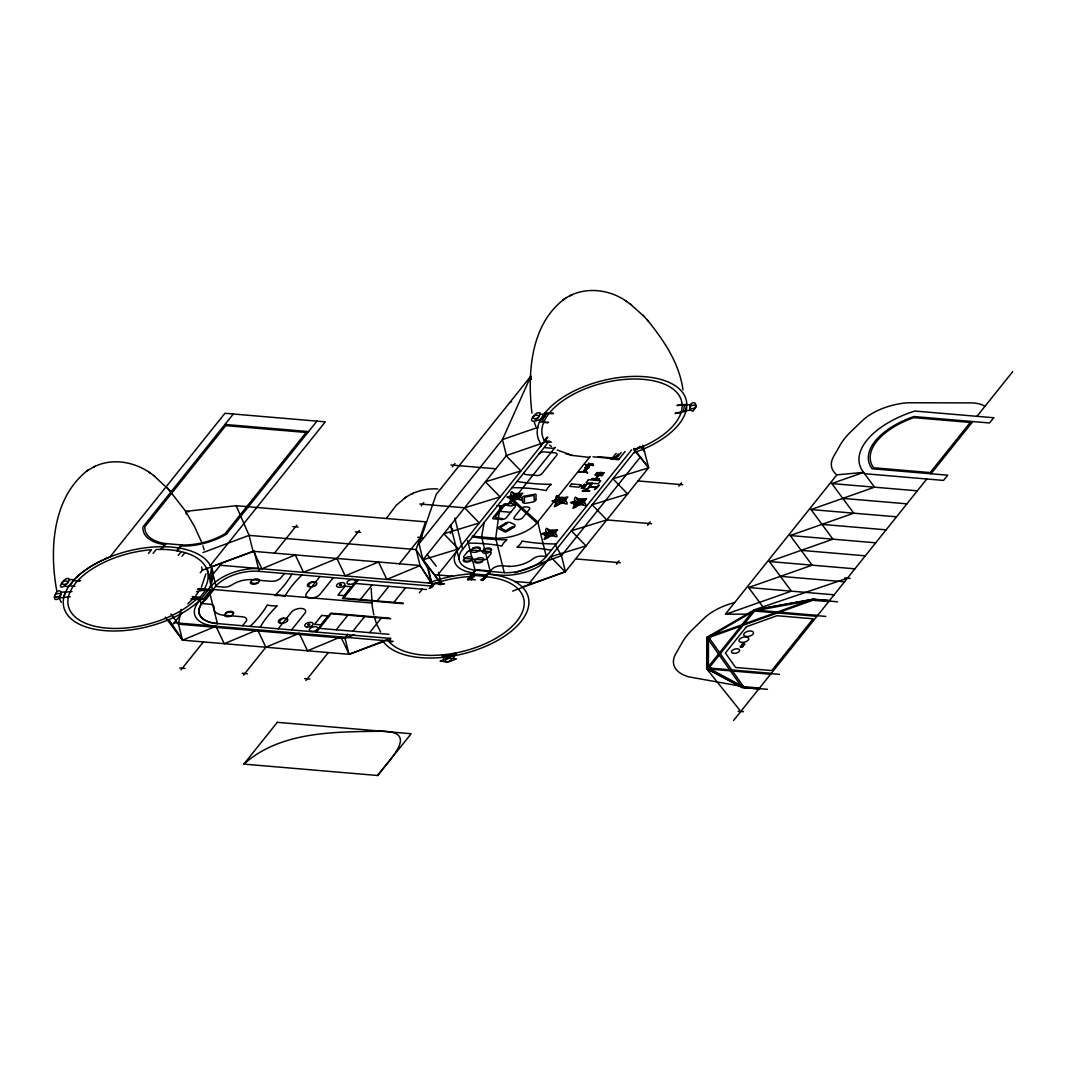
<?xml version="1.0" encoding="UTF-8"?>
<svg xmlns="http://www.w3.org/2000/svg" width="1066" height="1066" viewBox="0 0 1066 1066"><rect width="100%" height="100%" fill="white"/><g stroke="black" fill="none" stroke-linecap="round" stroke-linejoin="round"><path stroke-width="1.5" d="M740.79 711.448L706.678 668.808L706.785 637.388L753.889 610.112L812.758 599.452L829.295 600.838M707.118 637.415L707.011 668.688L742.389 687.37L758.899 688.809M522.567 501.859L522.66 497.089A1.333 0.68 -14 0 1 523.992 496.17L534.772 494.278A1.333 0.68 -14 0 1 536.065 494.744L535.958 499.501A3.824 1.959 -14 0 1 532.187 502.166L526.258 503.205A3.824 1.959 -14 0 1 522.567 501.859L524.392 501.686L524.512 497.769A1.333 0.68 -14 0 1 525.831 496.836L532.88 495.597A1.333 0.68 -14 0 1 534.173 496.076L534.119 499.941L535.958 499.581M64.706 585.687C69.25 589.871 78.111 576.546 69.21 580.064M535.652 419.964L537.384 418.405A22.146 11.313 -14 0 0 539.383 415.9C542.821 410.876 535.705 412.449 534.253 415.46A22.146 11.313 -14 0 0 532.254 417.965C526.671 427.213 555.906 413.914 540.222 414.261M454.462 655.67L454.782 653.112M455.755 652.672L455.395 655.537L455.715 652.978M442.27 657.416L442.656 654.551M443.203 657.282L443.549 654.724M683.572 411.263L684.399 405.12M180.967 609.432L178.488 624.17L182.459 640.133L349.155 654.324L383.374 641.705M484.044 522.873L481.632 536.958L490.227 571.416L504.285 572.682A33.619 17.163 -14 0 0 546.298 556.452L631.698 449.745M205.898 573.828L201.394 587.166M209.416 578.678L211.548 568.644M210.122 583.022L212.734 570.936M61.308 602.383L59.083 597.893L63.494 597.533L65.452 591.963L60.975 592.23M437.979 579.797L423.002 559.783L419.031 543.833L436.207 494.424L530.801 376.218L531.534 379.323M63.64 597.346L70.249 596.787M450.425 533.573L452.304 528.723M590.058 464.483L586.207 469.853L584.941 469.746L589.631 464.443M592.07 478.687L593.256 478.407M599.239 479.114L598.079 479.42M530.801 376.218L502.459 439.578L419.031 543.833M347.489 634.083L345.051 638.361L349.022 654.324L390.396 638.321M386.665 518.063L396.072 505.431L405.333 497.635M195.744 595.667L198.436 592.043M429.185 588.632L432.25 584.714L428.665 570.35M500.074 505.95A10.38 5.303 -14 0 0 512.346 500.873L536.904 522.98L590.191 456.435M197.57 589.338L212.574 589.978L207.097 568.058M212.574 589.978L205.085 599.465L192.173 598.359M162.845 546.698L160.7 549.403L165.35 543.553L182.099 544.979A44.505 22.719 -14 0 0 225.139 533.626L306.089 432.476L225.792 425.64M261.436 568.764A38.269 19.534 -14 0 0 211.841 585.421L197.21 603.702A38.523 19.668 -14 0 0 215.945 626.248L224.233 643.691L257.586 629.793L265.874 647.235L243.501 675.178M161.592 549.403L166.176 543.633M212.467 590.258L216.025 585.78A33.512 17.109 -14 0 1 259.278 571.363M377.644 775.595C387.171 761.404 421.576 731.129 381.268 731.263C334.644 731.862 280.265 731.209 243.808 764.189M437.78 574.934L547.817 437.327M233.307 414.008L142.964 526.897A45.971 23.479 -14 0 0 164.524 544.606M225.779 425.627L144.816 526.791A44.505 22.719 -14 0 0 165.35 543.553M148.534 553.427L151.479 549.75A71.702 36.604 -14 0 0 71.502 589.098A71.702 36.604 -14 0 0 107.266 628.14A71.702 36.604 -14 0 0 196.53 598.932L196.944 598.412M153.078 553.334L156.156 549.483A71.702 36.604 -14 0 1 204.046 589.538L203.633 590.058L207.803 590.417M176.65 550.682L181.26 544.913M177.422 550.829L182.099 544.979M178.262 555.373L181.26 551.628M181.993 556.279L184.938 552.601M226.565 534.039L316.922 421.123M173.412 623.823L181.78 613.35M212.8 574.601L221.168 564.141M199.036 598.586L205.725 590.231A17.882 9.128 -14 0 0 196.53 591.737M203.14 599.492L210.668 590.098M204.925 599.652L201.407 604.062A33.726 17.216 -14 0 0 217.491 623.583M181.047 669.861L203.406 641.919M274.455 553.134L296.814 525.192M242.582 625.729L245.926 621.558A7.649 3.904 -14 0 0 242.582 616.801L223.967 615.215A18.215 9.301 -14 0 1 213.973 607.447A7.649 3.904 -14 0 0 209.869 604.182L201.847 603.503M284.369 573.508L281.038 577.679A7.649 3.904 -14 0 1 270.991 581.29L252.389 579.704A18.215 9.301 -14 0 0 232.015 584.901A7.649 3.904 -14 0 1 223.554 587.086L215.532 586.407M278.173 628.767L291.538 612.057A7.649 3.904 -14 0 1 301.571 608.446A7.649 3.904 -14 0 1 304.929 613.19L291.551 629.899M319.96 576.533L306.582 593.242A7.649 3.904 -14 0 0 309.94 597.999A7.649 3.904 -14 0 0 319.973 594.388L333.338 577.679M73.301 580.624A76.392 39.002 -14 0 1 109.985 556.945L224.939 413.288L325.29 421.843L210.348 565.473A120.032 61.282 -14 0 1 211.081 566.965L253.628 551.362L261.916 568.804L295.269 554.906L303.557 572.349L336.909 558.464L359.282 530.508M315.683 631.951L330.726 613.15L389.636 618.173M357.47 579.731L342.426 598.532L402.975 603.689M316.509 632.031L331.14 613.75L390.702 618.826M358.309 579.811L343.678 598.079L403.241 603.156M421.163 505.857L423.815 502.566M452.37 466.868L455.022 463.563M336.163 629.793L347.876 615.175M360.401 599.505L372.114 584.888M305.969 680.494L328.328 652.552M399.377 563.781L421.736 535.838M352.899 631.219L364.599 616.601M377.137 600.931L388.837 586.313M444.495 583.901L441.244 583.528L423.002 559.783L506.443 455.528L546.498 441.764L551.468 442.15M369.635 632.644L381.335 618.027M393.874 602.357L405.573 587.739M549.057 413.448L544.46 413.621M543.727 421.923L544.14 421.403L539.623 421.576L548.644 422.336M419.378 592.816L422.296 589.165M544.313 440.591L547.045 437.18M540.409 446.587L541.235 445.548M430.451 588.272L432.183 586.1L426.72 564.167M388.877 640.986L390.902 638.454L216.944 623.543M431.81 587.326L434.848 583.542M490.227 571.416L475.01 570.177A33.619 17.163 -14 0 1 462.657 549.323L549.083 441.337M512.386 500.873L554.96 447.667M467.481 579.584L475.423 569.67L490.6 570.963L482.965 580.49L482.019 580.41M468.027 580.024L476.249 569.737M469.12 579.771L473.744 573.988M471.212 579.944L474.796 575.467M482.192 580.184L489.64 570.883M579.744 472.131L579.065 472.451L580.011 471.798M585.607 464.816L585.807 464.549M585.207 467.361L585.807 467.414M583.728 471.825L585.367 469.773M584.155 471.852L585.78 469.813M588.925 467.681L588.539 467.774M587.153 472.771L587.419 472.425M593.016 465.442L593.216 465.189M610.845 458.353L610.338 458.993L618.52 459.699L625.116 451.464M585.407 491.16L591.75 483.231M594.202 480.166L597.999 475.409M599.239 473.877L600.451 472.358M612.097 458.46L616.148 453.396M586.233 491.239L592.576 483.311M595.041 480.233L598.839 475.489M600.065 473.944L601.277 472.438M612.51 458.5L613.936 456.714M618.28 453.863L615.868 456.888L613.523 456.688M616.108 458.806L621.172 452.477M596.374 487.642L594.775 489.627L599.212 485.19L596.787 487.109M529.722 582.769L637.748 447.773M638.001 448.573L639.827 446.294M640.506 456.888L561.462 555.679L514.891 572.842M522.18 586.966L565.22 571.909L648.648 467.654L642.891 445.295M616.415 564.141L619.053 560.849M647.622 525.152L650.26 521.847M678.829 486.163L681.467 482.858M727.798 613.523L791.345 591.164L769.399 561.529L832.946 539.183L811.013 509.548L874.56 487.189L863.567 472.371L836.863 474.836L725.386 614.136L746.533 614.176M718.511 654.018L708.384 666.676L708.477 639.773L706.771 640.08M719.59 652.672L740.87 626.088M741.936 624.743L752.076 612.084L711.848 635.563L710.822 635.016M719.284 655.097L708.957 667.996L729.624 669.754M720.35 653.751L743.149 625.262M744.215 623.93L754.541 611.031L775.209 612.79M710.476 669.142L711.235 668.182M756.82 611.218L757.58 610.272L808.081 600.971M745.081 687.81L745.854 686.85M814.997 600.451L815.757 599.505M733.555 720.496L926.794 478.994M930.991 473.77L972.778 421.55M976.962 416.326L1012.7 371.674M209.589 592.256L217.397 623.583A33.619 17.163 -14 0 1 201.287 604.076L208.43 595.281M483.031 580.264L491.919 569.324A7.649 3.904 -14 0 1 501.979 565.753L509.375 566.419M690.195 410.037L692.847 411.196L695.578 407.732A22.146 11.313 -14 0 0 695.885 405.28C695.925 400.763 690.355 402.695 690.168 406.106A22.146 11.313 -14 0 0 689.849 408.545L689.809 410.277L685.625 410.61L686.384 405.133L690.888 404.507M200.221 572.709L202.393 570.243L253.068 551.309L420.191 565.553L431.117 582.036M511.254 500.754L515.211 496.703A5.836 2.985 -14 0 1 522.78 493.252A7.675 3.918 -14 0 1 515.211 496.703A7.742 3.958 -14 0 1 509.242 502.806A13.818 7.049 -14 0 1 515.211 496.703L521.794 493.705M556.319 504.618L560.276 500.567A5.836 2.985 -14 0 1 567.845 497.116A7.675 3.918 -14 0 1 560.276 500.567A7.742 3.958 -14 0 1 554.293 506.683A13.818 7.049 -14 0 1 560.276 500.567L566.846 497.569M574.987 506.177L578.945 502.126A5.836 2.985 -14 0 1 586.513 498.675A7.675 3.918 -14 0 1 578.945 502.126A7.742 3.958 -14 0 1 572.962 508.242A13.818 7.049 -14 0 1 578.945 502.126L585.514 499.128M546.152 537.317L550.109 533.266A5.836 2.985 -14 0 1 557.678 529.829A7.675 3.918 -14 0 1 550.109 533.266A7.742 3.958 -14 0 1 544.14 539.383A13.818 7.049 -14 0 1 550.109 533.266L556.679 530.282M187.803 603.769L192.493 599.332M87.452 470.559C52.181 498.049 49.249 550.469 56.844 591.177M564.141 299.2C530.148 324.97 527.377 374.113 531.947 413.102M87.772 470.346L94.314 466.668M564.447 298.986C582.995 286.101 608.886 288.606 626.741 301.558M405.64 497.436C415.034 491.093 426.587 488.121 437.873 488.988M86.333 471.305L88.798 469.666M563.021 299.946L565.473 298.307M404.214 498.382L406.679 496.743M513.612 527.443C514.731 524.619 506.79 530.002 506.896 530.148A1.333 0.68 -14 0 1 505.057 530.362L500.767 528.15A1.333 0.68 -14 0 1 501.007 527.137L506.936 523.433L505.55 523.193A3.824 1.959 -14 0 1 510.694 522.673L514.292 524.512A3.824 1.959 -14 0 1 513.612 527.443L506.55 531.614A1.333 0.68 -14 0 1 504.724 531.814L498.155 528.443A1.333 0.68 -14 0 1 498.395 527.43L505.444 523.259M593.069 478.847L592.136 478.914M598.213 478.98L599.199 478.914M509.601 402.721L511.587 401.629M94.541 466.562C112.356 457.887 134.223 461.698 150.053 472.904M93.315 467.135L95.42 466.148M570.004 295.775L572.096 294.789M411.196 494.211L413.302 493.225M453.623 658.028L453.929 655.577L443.789 657.029L443.509 659.494M215.945 626.248L182.592 640.146L168.988 619.639M420.191 565.553L386.838 579.451L378.55 562.009L345.197 575.893L336.909 558.464M265.874 647.235L299.226 633.337L307.514 650.78L340.867 636.895L349.155 654.324M354.245 634.816L345.051 638.361L178.488 624.17L170.853 613.963M203.02 552.561L249.084 535.359L416.1 549.59L428.279 568.751M512.666 591.084L565.433 571.629L561.462 555.679L555.852 545.725M708.13 639.294L709.743 638.707M741.03 685.944L742.642 685.358M584.861 470.959L589.205 466.935L588.579 466.322M763.989 608.313L748.598 587.526L812.145 565.18L790.212 535.532L853.759 513.186L831.813 483.551L863.58 472.371M537.904 427.399L502.459 439.578L506.443 455.528M847.43 578.198L753.782 609.952L812.838 599.252L829.441 600.651L812.838 599.252L706.785 637.388L742.176 687.557L758.765 688.969M579.464 471.971L583.941 471.558M579.184 472.305L581.423 471.625L586.46 472.051L587.379 473.011M419.844 503.991L464.616 507.802L500.114 496.943L485.416 481.805L520.914 470.945L506.217 455.808M648.421 467.921L612.923 478.781L627.621 493.918L592.123 504.778L606.82 519.915L651.592 523.726M423.002 559.783L458.5 548.923A38.269 19.534 -14 0 0 472.904 572.802M606.82 519.915L571.323 530.775L586.02 545.912L550.522 556.772A38.269 19.534 -14 0 1 502.193 575.294L488.108 574.028M588.152 466.295L586.686 466.721L583.928 470.186L584.448 470.919M706.678 666.783L708.384 666.477M677.616 405.093L682.173 404.44M676.963 405.693L686.797 404.267M682.053 405.453L686.731 404.774M681.254 411.596L685.944 410.93M676.031 412.835L685.864 411.436M675.045 413.488L681.121 412.622M443.376 655.99L454.622 654.391M186.323 514.092L185.511 511.413L236.146 505.697L425.507 521.82L416.1 549.59L420.071 565.54L432.25 584.714M65.426 592.083L72.022 591.563M508.029 497.089L515.211 496.703A13.818 7.049 -14 0 0 522.02 500.181A7.742 3.958 -14 0 0 515.211 496.703A7.742 3.958 -14 0 1 511.613 491.719A13.818 7.049 -14 0 1 515.211 496.703L519.715 499.008M553.094 500.953L560.276 500.567A13.818 7.049 -14 0 0 567.072 504.058A7.742 3.958 -14 0 0 560.276 500.567A7.742 3.958 -14 0 1 556.679 495.583A13.818 7.049 -14 0 1 560.276 500.567L564.78 502.872M571.762 502.512L578.945 502.126A13.818 7.049 -14 0 0 585.74 505.617A7.742 3.958 -14 0 0 578.945 502.126A7.742 3.958 -14 0 1 575.347 497.156A13.818 7.049 -14 0 1 578.945 502.126L583.448 504.445M542.927 533.653L550.109 533.266A13.818 7.049 -14 0 0 556.918 536.758A7.742 3.958 -14 0 0 550.109 533.266A13.818 7.049 -14 0 0 546.512 528.296A7.742 3.958 -14 0 0 550.109 533.266L554.613 535.585M501.42 519.488L502.619 518.596L495.917 517.903A1.333 0.68 -14 0 1 495.33 517.077L504.458 505.657A1.333 0.68 -14 0 1 506.217 505.031C514.358 507.989 518.449 502.126 505.377 503.845A1.333 0.68 -14 0 0 503.618 504.471L492.812 517.969A1.333 0.68 -14 0 0 493.398 518.809L501.42 519.488A3.824 1.959 -14 0 0 506.377 517.676L515.011 506.896A3.824 1.959 -14 0 0 513.332 504.511L513.399 504.524M589.778 457.461L572.082 455.395L557.212 450.025M472.118 536.185L495.69 538.223A33.619 17.163 -14 0 0 537.717 521.994L546.298 556.452L542.061 556.132A7.649 3.904 -14 0 0 533.133 558.731A22.146 11.313 -14 0 1 508.522 566.366M467.747 579.251L475.356 579.864M185.511 511.413L188.815 511.693M544.873 413.088L552.948 413.781M543.687 422.469L547.817 422.829M544.899 440.978L549.803 441.391M633.644 448.533L636.908 448.813M224.953 424.441L308.607 431.57M598.159 456.714L612.51 457.94M612.937 457.98L616.521 458.287M593.016 456.834L619.04 459.06M831.813 483.551L917.32 490.826M585.421 464.523L589.311 464.856M589.725 464.883L593.615 465.216M585.207 464.776L589.098 465.109M589.511 465.149L593.402 465.482M585.114 467.481L586.02 467.561M584.355 471.598L587.659 472.664M600.025 472.891L596.84 472.611L604.475 472.704L600.864 472.958M451.051 464.989L495.81 468.813M638.028 480.926L682.786 484.737M842.78 498.368L906.939 503.832M595.348 478.741L592.589 478.781L595.134 478.994M596.187 478.807L598.732 479.02L595.974 479.074M590.924 484.257L587.233 483.937L583.289 488.881L586.98 489.201M586.367 485.03L584.368 484.87L584.541 484.084L583.742 485.097L586.153 485.296M580.37 485.71L585.474 486.149M589.991 486.536L597.626 487.189M579.944 486.243L585.047 486.669M589.578 487.055L597.2 487.708M584.368 487.522L581.956 487.322L581.143 488.335L584.155 487.788M811.013 509.548L896.533 516.823M585.82 490.64L582.209 490.893L589.844 490.986L586.66 490.706M821.979 524.365L886.139 529.829M790.212 535.532L875.732 542.821M499.901 511.36L510.694 512.28M801.179 550.362L865.339 555.826M769.399 561.529L854.932 568.818M292.844 526.617L298.134 527.07M355.311 531.934L360.601 532.387M417.765 537.264L423.055 537.717M844.712 577.959L850.148 578.425M575.613 558.904L620.385 562.715M780.379 576.346L844.525 581.809M748.598 587.526L834.132 594.815M829.108 601.077L837.476 601.797M828.668 601.624L812.705 600.265L708.93 637.561L743.562 686.664L759.525 688.023M472.904 573.921L486.296 575.054M472.704 575.294L485.257 576.36A15.284 7.808 -14 0 1 480.646 579.917M471.652 576.599L470.826 576.519A71.702 36.604 -14 0 0 434.422 583.502M435.901 574.774L452.664 576.2M514.745 581.49L531.521 582.915M757.473 610.258L777.487 611.964M779.646 612.15L817.662 615.388M435.754 583.062L443.589 583.728M817.409 615.708L825.777 616.415M220.276 565.26L443.269 584.248M777.354 612.963L816.902 616.335M438.606 584.421L441.284 584.648M751.89 612.324L753.409 612.444M432.756 586.153L259.185 571.363L254.108 551.002M355.378 583.462L426.52 589.525M199.169 588.565L208.59 589.365M212.107 589.405L371.914 603.023M197.996 589.018L213.28 590.324L205.751 599.718L192.133 598.559M77.965 580.464L80.656 580.69M73.168 580.61L79.164 581.13M68.984 585.834L74.993 586.353M192.24 596.614L200.075 597.28M192.759 598.053L201.128 598.772M190.814 598.999L200.221 599.812L201.287 604.076M319.44 628.367L388.93 634.283M708.57 666.437L710.089 666.57M731.769 669.941L771.318 673.312M174.304 622.704L393.261 641.359M771.064 673.619L779.433 674.338M388.957 641.545L392.088 641.812M730.383 670.834L710.369 669.128L740.59 685.305M732.529 671.02L770.558 674.258M759.059 688.609L767.427 689.329M738.072 711.222L743.508 711.688M179.714 667.982L185.004 668.435M242.182 673.299L247.472 673.752M304.636 678.629L309.926 679.069M549.496 412.888L553.52 413.235M496.849 505.644L500.087 505.924L495.69 538.223L504.285 572.682M739.005 685.878L688.689 676.83A45.332 23.146 -14 0 1 675.617 653.978L682.893 641.279A95.114 48.556 -14 0 1 691.781 630.179L704.466 617.934A45.332 23.146 -14 0 1 734.621 602.596M565.859 453.69L572.082 455.395M178.808 547.991L179.528 548.19M750.744 611.724L751.77 612.257M706.678 668.808L742.176 687.557M630.273 304.05L644.064 316.442M153.584 475.409L170.68 491.426M625.595 300.745L631.512 304.929M148.907 472.105L154.823 476.289M549.59 445.095L551.522 446.534M513.239 499.807L537.717 521.994M550.522 556.772L565.22 571.909M464.616 507.802L479.3 522.94L443.802 533.8L458.5 548.923M647.368 320.066C663.825 340.294 679.468 363.479 682.973 389.89M643.011 315.269L648.488 321.306M167.389 487.802L184.924 510.334M640.426 446.574L644.677 451.691M633.79 449.732L648.648 467.654L636.362 451.864M427.133 554.387L436.247 566.246M165.297 617.147L182.459 640.133M576.559 498.835L578.945 502.126A5.836 2.985 -14 0 1 570.67 502.579A7.675 3.918 -14 0 1 578.945 502.126M557.891 497.276L560.276 500.567A5.836 2.985 -14 0 1 552.001 501.007A7.675 3.918 -14 0 1 560.276 500.567M547.724 529.975L550.109 533.266A7.675 3.918 -14 0 0 541.848 533.72A5.836 2.985 -14 0 0 550.109 533.266M512.839 493.398L515.211 496.703A5.836 2.985 -14 0 1 506.95 497.142A7.675 3.918 -14 0 1 515.211 496.703M809.414 600.491L809.96 601.251M710.822 635.936L711.355 636.695M185.897 511.84L194.425 526.404L201.714 542.301M380.615 632.005L377.058 624.929M236.146 505.697L249.084 535.359L253.068 551.309M535.865 426.493L534.079 421.656M376.325 623.157L374.726 618.253M202.913 545.739L204.126 549.829M545.699 438.579L546.498 441.764M467.588 540.422L475.01 570.177M454.836 518.009L462.657 549.323M459.113 559.423L450.518 524.965A33.619 17.163 -14 0 0 452.717 529.602M438.459 572.362L441.244 583.528M211.081 566.419L215.918 585.807M201.594 567.045L202.393 570.243M373.846 614.989L372.221 606.048L371.195 588.605M836.863 474.836A45.332 23.146 -14 0 1 833.532 456.661L840.808 443.949A95.114 48.556 -14 0 1 849.682 432.863L862.381 420.604A45.332 23.146 -14 0 1 908.019 402.761L972.152 402.908A28.062 14.324 -14 0 1 984.931 406.373M544.686 441.244A71.702 36.604 -14 0 1 590.644 386.758A71.702 36.604 -14 0 1 678.243 394.22A71.702 36.604 -14 0 1 636.695 449.079M541.715 444.948A76.486 39.042 -14 0 1 587.672 385.199A76.486 39.042 -14 0 1 683.173 393.327A76.486 39.042 -14 0 1 633.737 452.797M485.017 576.653A71.702 36.604 -14 0 1 501.22 635.016A71.702 36.604 -14 0 1 388.45 640.946M487.109 574.041A76.486 39.042 -14 0 1 502.526 637.495A76.486 39.042 -14 0 1 382.507 640.439M428.479 582.995A76.486 39.042 -14 0 1 472.998 573.801M200.701 599.292A76.472 39.042 -14 0 1 74.074 621.132A76.472 39.042 -14 0 1 130.878 550.416A76.472 39.042 -14 0 1 208.256 589.898M520.781 494.877A5.89 3.011 -14 0 1 520.341 497.182M517.703 499.021A5.89 3.011 -14 0 1 514.478 499.887M511.174 499.634A5.89 3.011 -14 0 1 509.468 497.982M510.014 496.33A5.89 3.011 -14 0 1 511.227 495.21M514.532 493.771A5.89 3.011 -14 0 1 519.289 493.785M565.846 498.755A5.89 3.011 -14 0 1 565.393 501.06M562.755 502.899A5.89 3.011 -14 0 1 559.543 503.752M556.239 503.498A5.89 3.011 -14 0 1 554.533 501.846M555.066 500.194A5.89 3.011 -14 0 1 556.279 499.075M559.597 497.635A5.89 3.011 -14 0 1 564.354 497.649M555.679 531.454A5.89 3.011 -14 0 1 555.226 533.76M552.601 535.598A5.89 3.011 -14 0 1 549.376 536.465M546.072 536.198A5.89 3.011 -14 0 1 544.366 534.546M544.913 532.893A5.89 3.011 -14 0 1 546.125 531.774M549.43 530.335A5.89 3.011 -14 0 1 554.187 530.362M584.501 500.314A5.89 3.011 -14 0 1 584.061 502.619M581.423 504.458A5.89 3.011 -14 0 1 578.198 505.311M574.907 505.057A5.89 3.011 -14 0 1 573.202 503.405M573.735 501.753A5.89 3.011 -14 0 1 574.947 500.634M578.265 499.194A5.89 3.011 -14 0 1 583.022 499.221M539.169 453.716A3.824 1.959 -14 0 1 544.18 451.917L555.053 452.837A3.824 1.959 -14 0 1 556.732 455.209L541.941 473.704A3.824 1.959 -14 0 1 536.918 475.503L526.044 474.583A3.824 1.959 -14 0 1 524.365 472.211M517.023 481.392A143.95 73.501 -14 0 0 551.322 484.31A22.919 11.699 -14 0 0 546.298 490.587A143.95 73.501 -14 0 0 512 487.655M472.664 536.824A143.95 73.501 -14 0 0 506.963 539.742A22.919 11.699 -14 0 0 501.939 546.005A143.95 73.501 -14 0 0 467.641 543.087M556.319 543.953A143.95 73.501 -14 0 1 522.02 541.022A22.919 11.699 -14 0 1 516.997 547.298A143.95 73.501 -14 0 1 551.295 550.216M301.958 575A143.95 73.501 -14 0 0 284.822 596.414A22.919 11.699 -14 0 0 274.775 595.561A143.95 73.501 -14 0 0 291.911 574.148M260.157 627.221A143.95 73.501 -14 0 1 277.293 605.821A22.919 11.699 -14 0 1 267.26 604.968A143.95 73.501 -14 0 1 250.124 626.368M542.088 421.23A68.131 34.792 -14 0 1 546.552 413.795M548.244 442.377A1.905 0.973 -14 0 1 549.67 441.577M544.899 446.561A1.905 0.973 -14 0 0 545.739 447.747L552.428 448.306A1.905 0.973 -14 0 0 554.933 447.414M482.365 561.369A5.57 2.852 -14 0 1 474.836 560.729M471.185 560.41A5.57 2.852 -14 0 1 463.657 559.77M483.697 549.67A5.57 2.852 -14 0 1 491.226 550.309M472.505 548.71A5.57 2.852 -14 0 1 480.033 549.35M258.212 582.569A5.57 2.852 -14 0 1 250.683 581.929M225.805 613.017A5.57 2.852 -14 0 1 233.334 613.656M309.113 586.646A5.57 2.852 -14 0 1 312.884 581.943M280.091 622.917A5.57 2.852 -14 0 1 283.849 618.213M226.632 533.999A46.411 23.692 -14 0 1 181.26 546.032M54.433 597.107C53.98 601.717 59.563 599.092 60.109 596.254A22.146 11.313 -14 0 0 60.962 593.762C61.935 588.898 55.925 590.99 55.325 594.202A22.146 11.313 -14 0 0 54.473 596.693L54.433 597.107M588.778 463.31L588.712 464.203L592.976 463.657L591.364 464.589L588.325 464.336L588.778 463.31M307.768 624.849C310.313 626.728 310.606 622.118 307.781 624.809M339.548 585.127C342.319 586.913 342.119 582.462 339.561 585.087M514.092 496.836L516.344 496.436L514.092 496.836M548.977 533.413L551.255 533.04L548.99 533.373M559.144 500.714L561.422 500.34L559.17 500.62M577.812 502.273L580.077 501.859L577.812 502.273M60.402 585.754C60.602 589.258 65.332 585.474 66.425 584.168A22.146 11.313 -14 0 0 68.424 581.663C71.862 576.639 64.746 578.212 63.294 581.223A22.146 11.313 -14 0 0 61.295 583.728L60.402 585.754M440.311 661.067L445.934 661.933A22.146 11.313 -14 0 0 450.398 661.293L456.488 658.881L450.811 658.162A22.146 11.313 -14 0 0 446.334 658.801L440.311 661.067M226.219 612.484L224.859 614.203A3.824 1.959 -14 0 0 226.525 616.574L227.364 616.641A3.824 1.959 -14 0 0 232.388 614.842L233.747 613.137A4.85 2.478 -14 0 0 231.122 611.391A4.85 2.478 -14 0 0 226.219 612.484M251.629 580.743L250.27 582.449A4.85 2.478 -14 0 0 252.895 584.195A4.85 2.478 -14 0 0 257.799 583.089L259.158 581.383A3.824 1.959 -14 0 0 257.492 579.011L256.653 578.931A3.824 1.959 -14 0 0 251.629 580.743M287.42 620.758L287.007 621.278A3.824 1.959 -14 0 1 281.984 623.077L279.252 622.85A4.85 2.478 -14 0 1 278.852 620.305A4.85 2.478 -14 0 1 283.01 618.147L285.755 618.387A3.824 1.959 -14 0 1 287.42 620.758M316.455 584.474L316.042 584.994A3.824 1.959 -14 0 1 311.019 586.806L308.287 586.567A4.85 2.478 -14 0 1 307.887 584.021A4.85 2.478 -14 0 1 312.045 581.876L314.776 582.103A3.824 1.959 -14 0 1 316.455 584.474M321.679 615.428L314.55 624.33L320.813 624.863L327.928 615.961L321.679 615.428M345.064 586.207L337.949 595.108L344.198 595.641L351.327 586.74L345.064 586.207M277.307 722.322L243.874 764.109L377.724 775.502L411.156 733.728L277.307 722.322M467.388 551.948L464.043 556.132A3.824 1.959 -14 0 0 465.722 558.504L482.445 559.93A3.824 1.959 -14 0 0 487.468 558.118L490.813 553.947A3.824 1.959 -14 0 0 489.134 551.575L472.398 550.149A3.824 1.959 -14 0 0 467.388 551.948M464.603 558.584L463.244 560.29A4.85 2.478 -14 0 0 465.869 562.035A4.85 2.478 -14 0 0 470.772 560.929L472.131 559.224A3.824 1.959 -14 0 0 470.466 556.852L469.626 556.785A3.824 1.959 -14 0 0 464.603 558.584M472.931 548.19L471.558 549.896A3.824 1.959 -14 0 0 473.237 552.268L474.064 552.348A3.824 1.959 -14 0 0 479.087 550.536L480.46 548.83A4.85 2.478 -14 0 0 477.835 547.085A4.85 2.478 -14 0 0 472.931 548.19M475.796 559.53L474.423 561.249A4.85 2.478 -14 0 0 477.048 562.995A4.85 2.478 -14 0 0 481.952 561.889L483.324 560.183A3.824 1.959 -14 0 0 481.645 557.798L480.806 557.731A3.824 1.959 -14 0 0 475.796 559.53M484.111 549.137L482.738 550.856A3.824 1.959 -14 0 0 484.417 553.227L485.257 553.294A3.824 1.959 -14 0 0 490.267 551.495L491.639 549.79A4.85 2.478 -14 0 0 489.014 548.044A4.85 2.478 -14 0 0 484.111 549.137M520.981 508.682L514.305 517.05A3.824 1.959 -14 0 0 515.971 519.422L517.65 519.555A3.824 1.959 -14 0 0 522.66 517.756L529.349 509.401A3.824 1.959 -14 0 0 527.67 507.03L526.004 506.883A3.824 1.959 -14 0 0 520.981 508.682M571.616 483.951L569.67 486.389L579.184 487.189L581.13 484.764L571.616 483.951M588.499 479.673L586.047 482.751L598.279 483.791L600.744 480.726L588.499 479.673M596.041 473.61L594.815 475.143L602.037 475.756L603.263 474.223L596.041 473.61M746.467 626.701L725.4 653.032L735.593 667.476L771.731 670.554L813.131 618.8L777.007 615.722L746.467 626.701M970.273 422.456L930.152 472.584L873.627 467.774A64.227 32.793 -14 0 1 913.749 417.645L970.273 422.456M993.699 417.752L989.514 422.975L913.895 416.54A66.145 33.766 -14 0 0 872.108 468.76L947.727 475.196L943.517 480.42L864.699 473.704A75.699 38.656 -14 0 1 914.855 411.036L993.699 417.752M746.626 636.535A5.037 2.572 -14 0 0 753.515 632.591A5.037 2.572 -14 0 0 745.707 632.178A5.037 2.572 -14 0 0 746.626 636.535M741.896 642.438A5.037 2.572 -14 0 0 748.785 638.507A5.037 2.572 -14 0 0 740.977 638.081A5.037 2.572 -14 0 0 741.896 642.438M742.616 645.383A1.586 0.813 -14 0 0 744.774 644.157A1.586 0.813 -14 0 0 742.322 644.024A1.586 0.813 -14 0 0 742.616 645.383M741.057 647.342A1.586 0.813 -14 0 0 743.215 646.103A1.586 0.813 -14 0 0 740.763 645.969A1.586 0.813 -14 0 0 741.057 647.342M733.901 653.391A4.184 2.132 -14 0 0 739.617 650.113A4.184 2.132 -14 0 0 733.128 649.767A4.184 2.132 -14 0 0 733.901 653.391M534.572 418.658A3.158 1.612 -14 0 0 538.89 416.193A3.158 1.612 -14 0 0 533.999 415.927A3.158 1.612 -14 0 0 534.572 418.658M56.471 596.96A3.158 1.612 -14 0 0 60.789 594.495A3.158 1.612 -14 0 0 55.898 594.228A3.158 1.612 -14 0 0 56.471 596.96M63.614 584.435A3.158 1.612 -14 0 0 67.931 581.969A3.158 1.612 -14 0 0 63.041 581.703A3.158 1.612 -14 0 0 63.614 584.435M349.528 584.328A4.344 2.212 -14 0 0 355.471 580.93A4.344 2.212 -14 0 0 348.729 580.557A4.344 2.212 -14 0 0 349.528 584.328M339.015 587.366A4.344 2.212 -14 0 0 344.958 583.968A4.344 2.212 -14 0 0 338.215 583.608A4.344 2.212 -14 0 0 339.015 587.366M311.832 631.418A4.344 2.212 -14 0 0 317.775 628.034A4.344 2.212 -14 0 0 311.045 627.661A4.344 2.212 -14 0 0 311.832 631.418M307.221 627.088A4.344 2.212 -14 0 0 313.164 623.69A4.344 2.212 -14 0 0 306.435 623.33A4.344 2.212 -14 0 0 307.221 627.088M691.621 408.651A3.158 1.612 -14 0 0 695.938 406.186A3.158 1.612 -14 0 0 691.048 405.919A3.158 1.612 -14 0 0 691.621 408.651M447.12 661.786A3.158 1.612 -14 0 0 451.438 659.308A3.158 1.612 -14 0 0 446.547 659.055A3.158 1.612 -14 0 0 447.12 661.786"/></g></svg>
